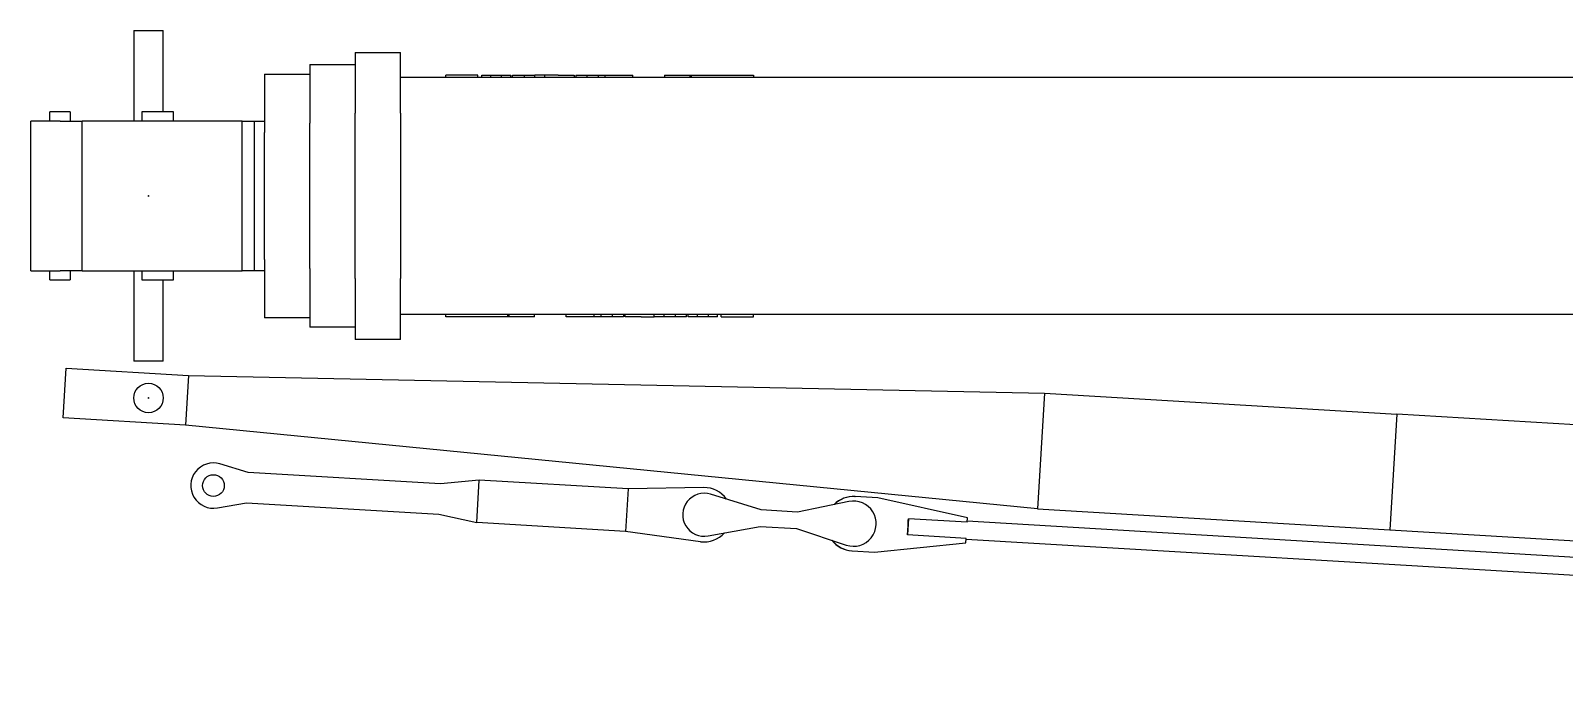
# Model space of a CAD drawing. Extents: x -120528 to -38681, y -40362 to 40632.
# Drawn here: x -65311 to -61926, y 30521 to 31975 of the extents above; entities that cross this region are included whole.
import ezdxf

# ---------------------------------------------------------------- set-up
doc = ezdxf.new("R2010")
doc.units = 0
doc.header["$PDMODE"] = 35
doc.layers.get('0').update_dxf_attribs({"linetype": 'CONTINUOUS'})

msp = doc.modelspace()

# ---------------------------------------------------------------- linework, layer by layer
at = {"color": 160, "linetype": 'Continuous'}
for p, q in [((-65083.13, 31975.22), (-65083.13, 31775.72)), ((-65083.13, 31975.22), (-65018.13, 31975.22)), ((-65018.13, 31795.72), (-65018.13, 31975.22)), ((-64594.63, 31927.22), (-64494.63, 31927.22)), ((-64594.63, 31927.22), (-64594.63, 31792.72)), ((-64494.63, 31792.72), (-64494.63, 31927.22)), ((-64694.63, 31900.22), (-64694.63, 31770.72)), ((-64694.63, 31900.22), (-64594.63, 31900.22)), ((-64794.63, 31879.22), (-64794.63, 31750.22)), ((-64794.63, 31879.22), (-64694.63, 31879.22)), ((-64494.63, 31872.22), (-55557.63, 31872.22)), ((-64390.01, 31877.22), (-64394.63, 31877.22)), ((-64394.63, 31872.22), (-64394.63, 31877.22)), ((-64371.63, 31877.22), (-64390.01, 31877.22)), ((-64346.58, 31877.22), (-64371.63, 31877.22)), ((-64328.19, 31877.22), (-64346.58, 31877.22)), ((-64323.57, 31877.22), (-64328.19, 31877.22)), ((-64323.57, 31872.22), (-64323.57, 31877.22)), ((-64315.13, 31877.22), (-64295.08, 31877.22)), ((-64315.13, 31872.22), (-64315.13, 31877.22)), ((-64295.08, 31877.22), (-64271.51, 31877.22)), ((-64295.08, 31872.22), (-64295.08, 31877.22)), ((-64271.51, 31877.22), (-64250.75, 31877.22)), ((-64271.51, 31872.22), (-64271.51, 31877.22)), ((-64250.75, 31872.22), (-64250.75, 31877.22)), ((-64247.06, 31877.22), (-64221.73, 31877.22)), ((-64247.06, 31872.22), (-64247.06, 31877.22)), ((-64221.73, 31877.22), (-64197.81, 31877.22)), ((-64221.73, 31877.22), (-64221.73, 31872.22)), ((-64197.81, 31872.22), (-64197.81, 31877.22)), ((-64171.69, 31877.22), (-64197.81, 31877.22)), ((-64175.65, 31872.22), (-64175.65, 31877.22)), ((-64146.61, 31877.22), (-64171.69, 31877.22)), ((-64146.61, 31877.22), (-64111.62, 31877.22)), ((-64111.62, 31877.22), (-64111.62, 31872.22)), ((-64107.93, 31877.22), (-64082.6, 31877.22)), ((-64107.93, 31877.22), (-64107.93, 31872.22)), ((-64082.6, 31877.22), (-64058.68, 31877.22)), ((-64082.6, 31872.22), (-64082.6, 31877.22)), ((-64058.68, 31877.22), (-64058.68, 31872.22)), ((-64058.68, 31877.22), (-63981.64, 31877.22)), ((-64042.85, 31872.22), (-64042.85, 31877.22)), ((-63981.64, 31872.22), (-63981.64, 31877.22)), ((-63911.63, 31877.22), (-63855.63, 31877.22)), ((-63911.63, 31877.22), (-63911.63, 31872.22)), ((-63855.63, 31872.22), (-63855.63, 31877.22)), ((-63855.63, 31877.22), (-63715.63, 31877.22)), ((-63852.13, 31872.22), (-63852.13, 31877.22)), ((-63715.63, 31877.22), (-63715.63, 31872.22)), ((-65223.13, 31795.72), (-65268.13, 31795.72)), ((-65268.13, 31775.72), (-65268.13, 31795.72)), ((-65223.13, 31795.72), (-65223.13, 31775.72)), ((-64995.63, 31795.72), (-65065.63, 31795.72)), ((-65065.63, 31795.72), (-65065.63, 31775.72)), ((-64995.63, 31775.72), (-64995.63, 31795.72)), ((-64594.63, 31427.72), (-64594.63, 31792.72)), ((-64494.63, 31792.72), (-64494.63, 31427.72)), ((-65303.37, 31775.72), (-65310.63, 31775.72)), ((-65310.63, 31444.72), (-65310.63, 31775.72)), ((-65245.63, 31775.72), (-65303.37, 31775.72)), ((-65245.63, 31775.72), (-65196.64, 31775.72)), ((-64844.13, 31775.72), (-65196.64, 31775.72)), ((-65196.64, 31444.72), (-65196.64, 31775.72)), ((-64844.13, 31775.72), (-64816.63, 31775.72)), ((-64844.13, 31444.72), (-64844.13, 31775.72)), ((-64816.63, 31775.72), (-64794.63, 31775.72)), ((-64816.63, 31444.72), (-64816.63, 31775.72)), ((-64794.63, 31470.22), (-64794.63, 31750.22)), ((-64694.63, 31449.72), (-64694.63, 31770.72)), ((-65310.63, 31444.72), (-65303.37, 31444.72)), ((-65303.37, 31444.72), (-65245.63, 31444.72)), ((-65268.13, 31424.72), (-65268.13, 31444.72)), ((-65196.64, 31444.72), (-65245.63, 31444.72)), ((-65223.13, 31444.72), (-65223.13, 31424.72)), ((-65196.64, 31444.72), (-64844.13, 31444.72)), ((-65083.13, 31444.72), (-65083.13, 31245.22)), ((-65065.63, 31444.72), (-65065.63, 31424.72)), ((-64995.63, 31424.72), (-64995.63, 31444.72)), ((-64816.63, 31444.72), (-64844.13, 31444.72)), ((-64794.63, 31444.72), (-64816.63, 31444.72)), ((-64794.63, 31470.22), (-64794.63, 31341.22)), ((-64694.63, 31449.72), (-64694.63, 31320.22)), ((-65268.13, 31424.72), (-65223.13, 31424.72)), ((-65065.63, 31424.72), (-64995.63, 31424.72)), ((-65018.13, 31245.22), (-65018.13, 31424.72)), ((-64594.63, 31427.72), (-64594.63, 31293.22)), ((-64494.63, 31293.22), (-64494.63, 31427.72)), ((-64694.63, 31341.22), (-64794.63, 31341.22)), ((-55557.63, 31348.22), (-64494.63, 31348.22)), ((-64394.63, 31343.22), (-64394.63, 31348.22)), ((-64258.14, 31343.22), (-64394.63, 31343.22)), ((-64258.14, 31348.22), (-64258.14, 31343.22)), ((-64254.64, 31343.22), (-64258.14, 31343.22)), ((-64254.64, 31343.22), (-64254.64, 31348.22)), ((-64198.64, 31343.22), (-64254.64, 31343.22)), ((-64198.64, 31343.22), (-64198.64, 31348.22)), ((-64128.63, 31343.22), (-64128.63, 31348.22)), ((-64067.42, 31343.22), (-64128.63, 31343.22)), ((-64067.42, 31343.22), (-64067.42, 31348.22)), ((-64051.59, 31343.22), (-64067.42, 31343.22)), ((-64051.59, 31343.22), (-64051.59, 31348.22)), ((-64027.66, 31343.22), (-64051.59, 31343.22)), ((-64027.66, 31348.22), (-64027.66, 31343.22)), ((-64002.34, 31343.22), (-64027.66, 31343.22)), ((-64002.34, 31348.22), (-64002.34, 31343.22)), ((-63998.64, 31343.22), (-63998.64, 31348.22)), ((-63963.66, 31343.22), (-63998.64, 31343.22)), ((-63963.66, 31343.22), (-63938.58, 31343.22)), ((-63938.58, 31343.22), (-63934.62, 31343.22)), ((-63934.62, 31343.22), (-63934.62, 31348.22)), ((-63912.46, 31343.22), (-63934.62, 31343.22)), ((-63912.46, 31343.22), (-63912.46, 31348.22)), ((-63888.53, 31343.22), (-63912.46, 31343.22)), ((-63888.53, 31348.22), (-63888.53, 31343.22)), ((-63863.21, 31343.22), (-63888.53, 31343.22)), ((-63863.21, 31343.22), (-63863.21, 31348.22)), ((-63859.51, 31343.22), (-63859.51, 31348.22)), ((-63838.76, 31343.22), (-63859.51, 31343.22)), ((-63838.76, 31343.22), (-63838.76, 31348.22)), ((-63815.19, 31343.22), (-63838.76, 31343.22)), ((-63815.19, 31343.22), (-63815.19, 31348.22)), ((-63795.14, 31343.22), (-63815.19, 31343.22)), ((-63795.14, 31343.22), (-63795.14, 31348.22)), ((-63786.69, 31343.22), (-63786.69, 31348.22)), ((-63786.69, 31343.22), (-63782.07, 31343.22)), ((-63782.07, 31343.22), (-63763.69, 31343.22)), ((-63763.69, 31343.22), (-63738.64, 31343.22)), ((-63738.64, 31343.22), (-63720.25, 31343.22)), ((-63720.25, 31343.22), (-63715.63, 31343.22)), ((-63715.63, 31343.22), (-63715.63, 31348.22)), ((-64594.63, 31320.22), (-64694.63, 31320.22)), ((-64494.63, 31293.22), (-64594.63, 31293.22)), ((-65018.13, 31245.22), (-65083.13, 31245.22))]:
    msp.add_line(p, q, dxfattribs=at)
at = {"color": 11, "linetype": 'Continuous'}
for p, q in [((-65238.57, 31120.29), (-65232.05, 31230.09)), ((-65232.05, 31230.09), (-64962.52, 31214.08)), ((-64962.52, 31214.08), (-64969.04, 31104.27)), ((-64962.52, 31214.08), (-63073.54, 31174.48)), ((-63073.54, 31174.48), (-63088.7, 30919.43)), ((-63073.54, 31174.48), (-62295.92, 31128.28)), ((-64969.04, 31104.27), (-65238.57, 31120.29)), ((-63088.7, 30919.43), (-64969.04, 31104.27)), ((-62295.92, 31128.28), (-62311.07, 30873.23)), ((-57207.43, 30825.97), (-62295.92, 31128.28)), ((-64830.54, 30999.68), (-64892.92, 31018.55)), ((-64406.29, 30974.47), (-64830.54, 30999.68)), ((-64320.64, 30982.91), (-64406.29, 30974.47)), ((-64326.22, 30889.08), (-64320.64, 30982.91)), ((-63992.22, 30963.4), (-64320.64, 30982.91)), ((-63992.22, 30963.4), (-63997.79, 30869.56)), ((-63825.36, 30966.33), (-63992.22, 30963.4)), ((-63698.45, 30917.14), (-63810.28, 30951.72)), ((-63504.95, 30935.75), (-63618.59, 30912.4)), ((-63491.61, 30946.68), (-63491.05, 30946.65)), ((-63441.16, 30943.68), (-63491.05, 30946.65)), ((-63243.53, 30899.38), (-63441.16, 30943.68)), ((-64898.69, 30921.45), (-64834.52, 30932.8)), ((-64834.52, 30932.8), (-64410.27, 30907.59)), ((-64410.27, 30907.59), (-64326.22, 30889.08)), ((-63618.59, 30912.4), (-63698.45, 30917.14)), ((-63088.7, 30919.43), (-62311.07, 30873.23)), ((-63997.79, 30869.56), (-64326.22, 30889.08)), ((-63832.46, 30846.9), (-63997.79, 30869.56)), ((-63815.75, 30859.62), (-63700.61, 30880.71)), ((-63700.61, 30880.71), (-63620.75, 30875.96)), ((-63620.75, 30875.96), (-63510.68, 30839.33)), ((-63373.82, 30897.38), (-63375.92, 30861.9)), ((-63244.1, 30889.67), (-63373.82, 30897.38)), ((-63244.1, 30889.67), (-63243.53, 30899.38)), ((-57673.83, 30561.12), (-63243.96, 30892.05)), ((-62311.07, 30873.23), (-57372.37, 30579.82)), ((-63448.27, 30823.89), (-63246.79, 30844.48)), ((-63246.21, 30854.19), (-63375.92, 30861.9)), ((-63246.79, 30844.48), (-63246.21, 30854.19)), ((-63246.79, 30844.48), (-63246.79, 30844.48)), ((-57676.22, 30520.89), (-63246.35, 30851.82)), ((-63498.73, 30826.89), (-63498.16, 30826.86)), ((-63498.16, 30826.86), (-63448.27, 30823.89))]:
    msp.add_line(p, q, dxfattribs=at)
for centre, radius in [((-65050.63, 31164.22), 32.5), ((-64907.4, 30970.69), 24)]:
    msp.add_circle(centre, radius, dxfattribs=at)
for centre, radius, start, end in [((-64907.4, 30970.69), 50, 73.17283, 280.02717), ((-63824.31, 30906.34), 47.5, 72.81952, 280.38048), ((-63824.31, 30906.34), 60, 35.16109, 91.00672), ((-63494.89, 30886.77), 50, 251.59038, 101.60962), ((-63824.31, 30906.34), 60, 262.19328, 318.03895)]:
    msp.add_arc(centre, radius, start, end, dxfattribs=at)
for centre, major_axis, ratio, start_param, end_param in [((-63495.17, 30886.79), (3.56, 59.89), 0.999554, 0, 0.8497063), ((-63494.61, 30886.75), (-3.56, -59.89), 0.999554, 3.1415927, 3.9868698), ((-63375.15, 30879.66), (1.2, 20.11), 0.029852, 3.6325428, 5.7922352), ((-63495.17, 30886.79), (3.56, 59.89), 0.999554, 2.2918854, 3.1415927), ((-63495.17, 30886.79), (3.56, 59.89), 0.999554, 2.291885, 3.1415927), ((-63494.61, 30886.75), (-3.56, -59.89), 0.999554, 5.4379075, 6.2831853)]:
    msp.add_ellipse(centre, major_axis=major_axis, ratio=ratio, start_param=start_param, end_param=end_param, dxfattribs=at)
at = {"color": 20, "linetype": 'Continuous'}
for p in [(-65050.63, 31610.22), (-65050.63, 31164.22)]:
    msp.add_point(p, dxfattribs=at)

doc.saveas('drawing.dxf')
